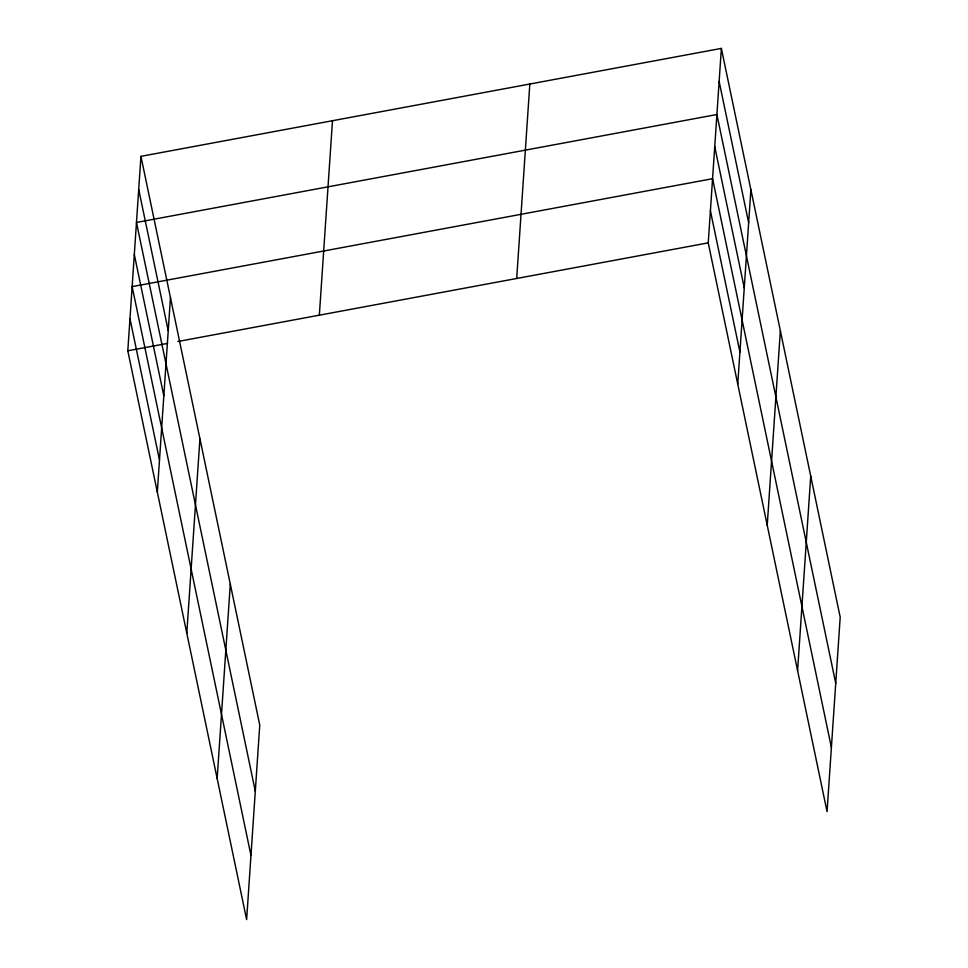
<?xml version="1.0" encoding="UTF-8"?>
<svg xmlns="http://www.w3.org/2000/svg" width="968" height="968" viewBox="0 0 968 968"><rect width="100%" height="100%" fill="white"/><g stroke="black" fill="none" stroke-linecap="round" stroke-linejoin="round"><path stroke-width="1.45" d="M140.941 156.344L259.763 725.141L246.634 919.6L127.8 350.791L140.941 156.344L721.366 48.4L840.2 617.209L827.059 811.656L708.237 242.859L721.366 48.4M157.324 492.107L170.465 297.648M186.8 633.181L199.928 438.722M217.159 778.526L230.299 584.067M319.343 315.181L332.484 120.722M516.694 278.481L529.823 84.022M737.749 384.163L750.89 189.704M767.225 525.237L780.365 330.778M797.596 670.582L810.724 476.135M127.8 350.791L167.585 343.398M177.894 341.486L708.237 242.859M719.139 81.457L748.651 222.761M835.735 683.323L716.901 114.514L136.476 222.458L255.298 791.255M714.735 146.604L744.259 287.907M831.391 747.49L712.569 178.693L132.144 286.625L250.966 855.434M710.403 210.77L739.915 352.086M138.702 189.401L168.226 330.705M134.31 254.536L163.822 395.851M129.966 318.714L159.49 460.018"/></g></svg>
